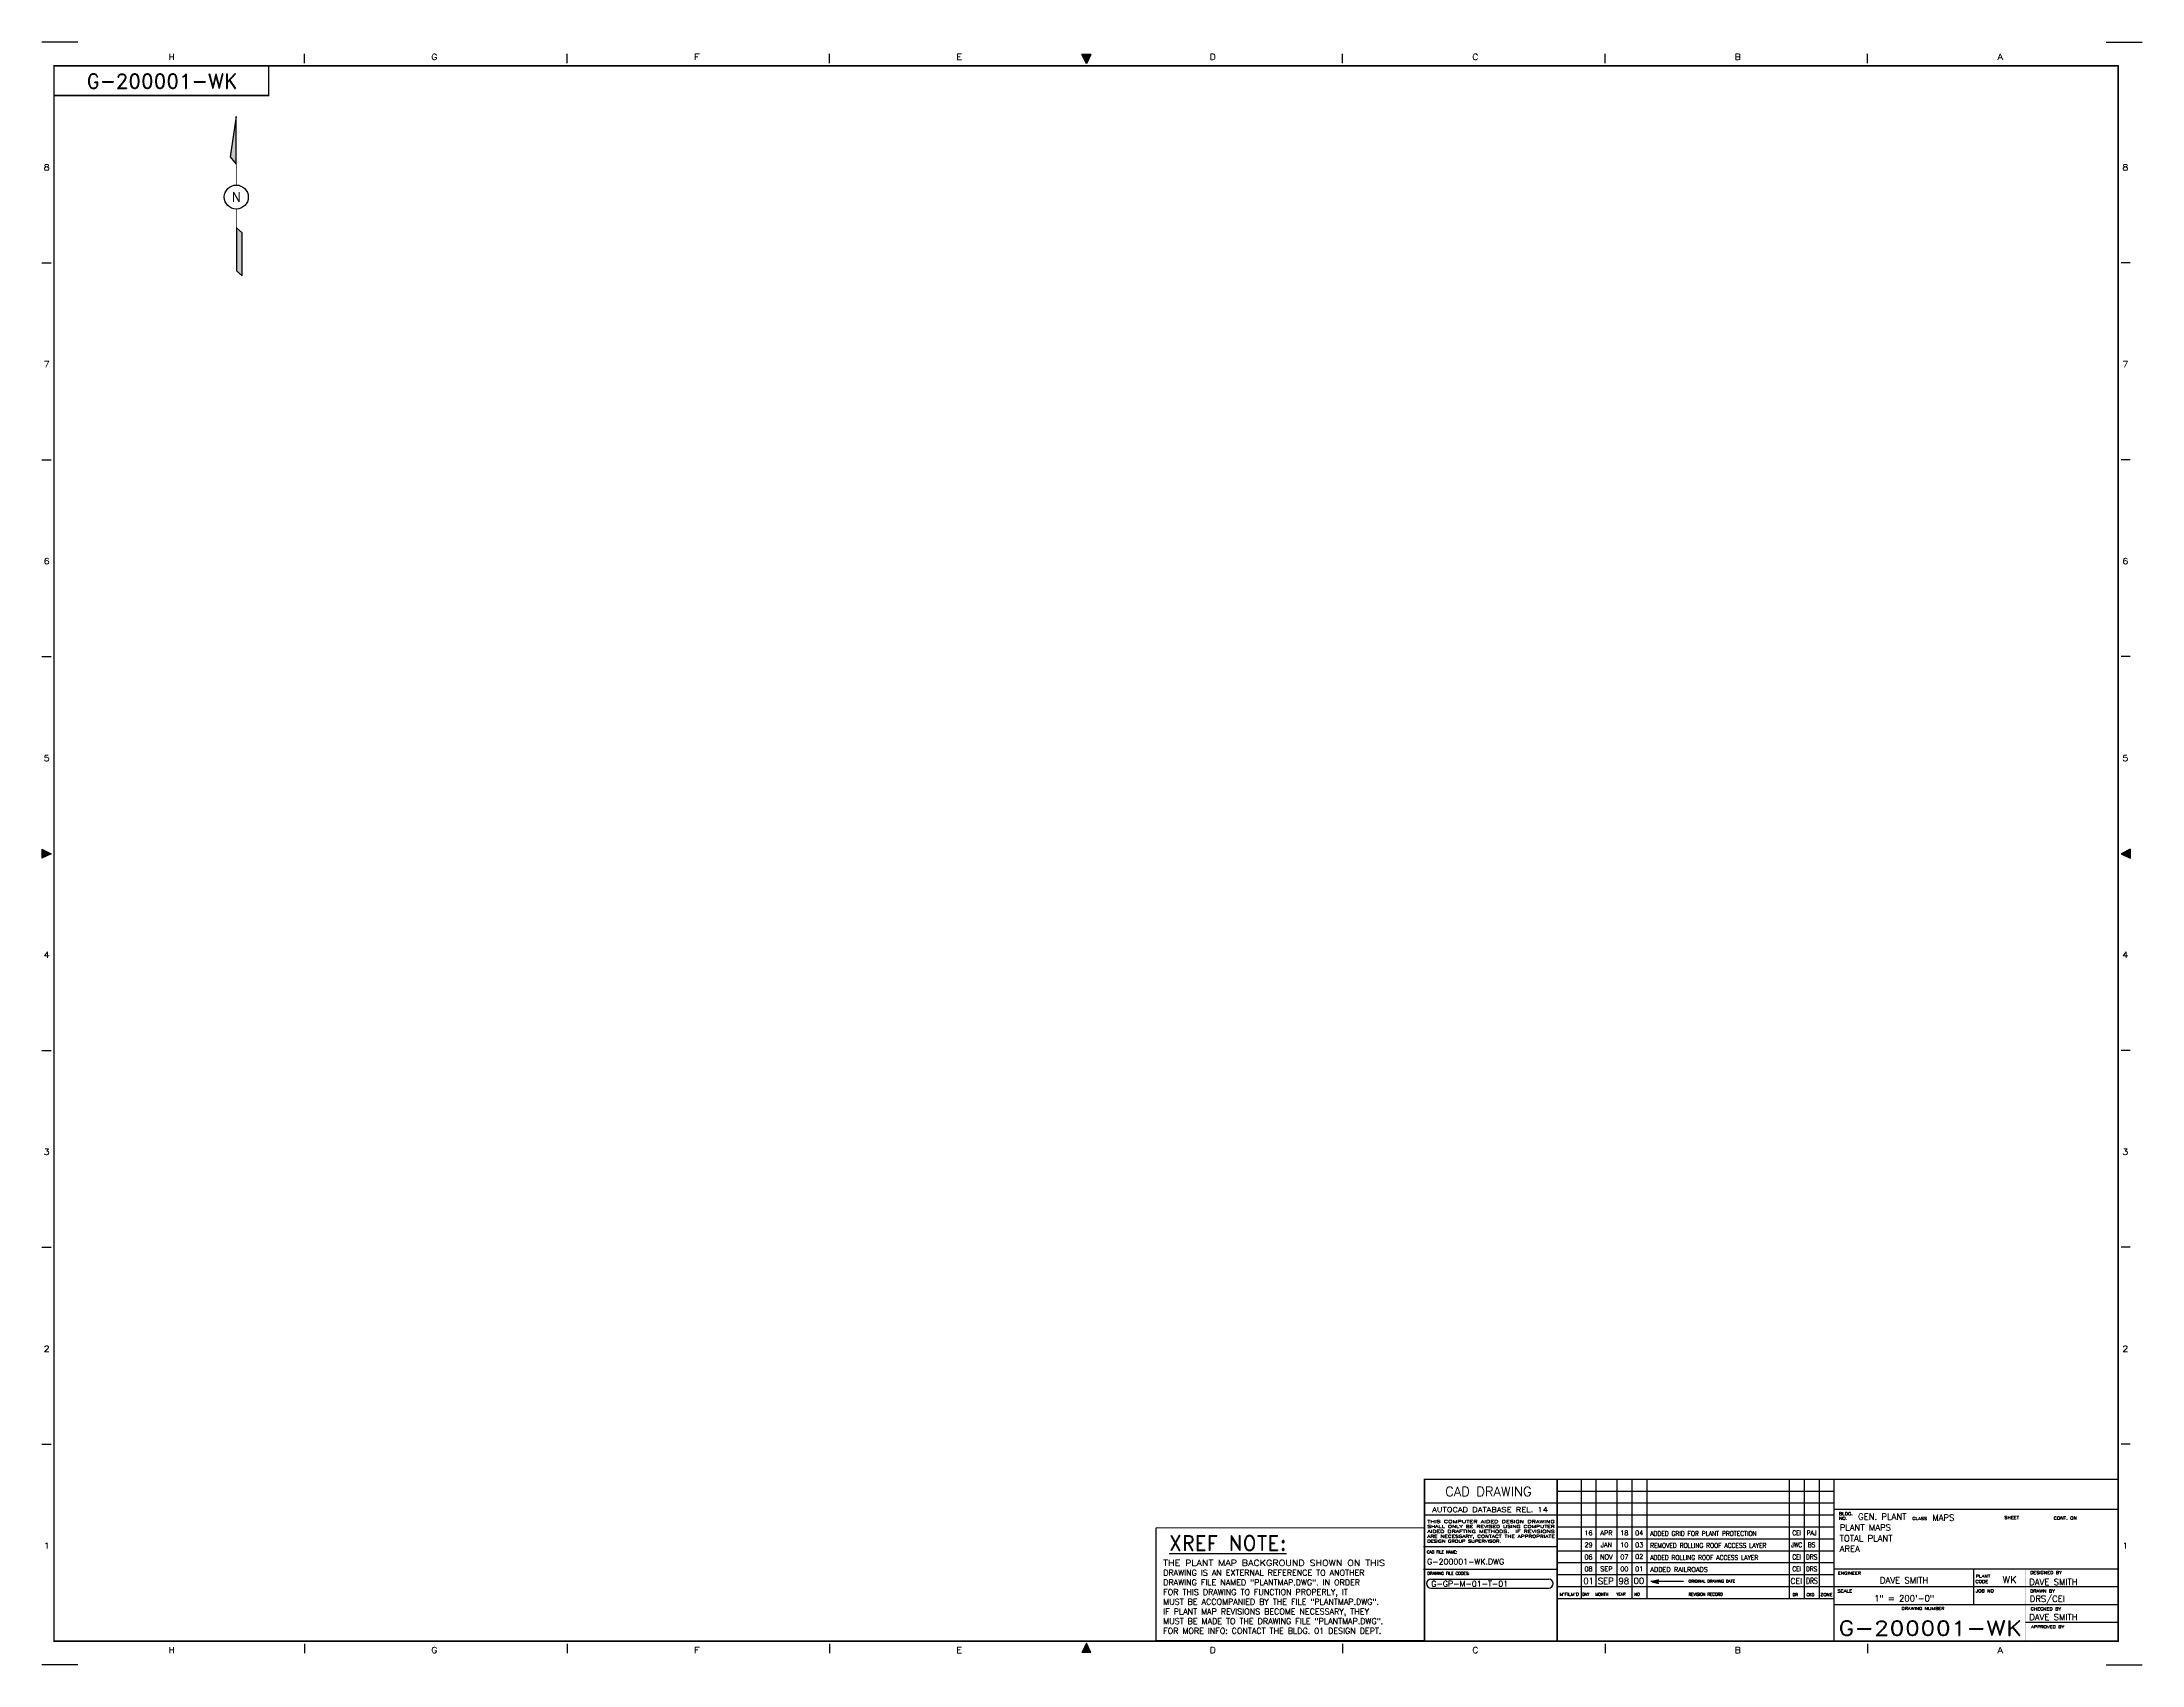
# Paper-space layout 'Layout1' of a CAD drawing. Header units: feet, sheet in inches. Extents: x 0 to 44, y 0 to 34.
import ezdxf
from ezdxf.enums import TextEntityAlignment as Align

# ---------------------------------------------------------------- set-up
doc = ezdxf.new("R2010")
doc.units = ezdxf.units.FT
doc.header["$LTSCALE"] = 350
doc.header["$MEASUREMENT"] = 0
doc.layers.get('0').update_dxf_attribs({"linetype": 'CONTINUOUS'})
doc.layers.add('VP', color=7, linetype='CONTINUOUS')
doc.layers.add('WBOR', color=7, linetype='CONTINUOUS')
doc.layers.get('VP').off()
doc.styles.add('ROMAND', font='ROMAND')
doc.styles.add('ROMANS', font='romans.shx')
doc.styles.add('SIMPLEX', font='SIMPLEX')
doc.styles.add('TITLEBLOCK', font='SIMPLEX.shx')

# ---------------------------------------------------------------- blocks, each defined once
blk = doc.blocks.new('G1_ISS_E')
at = {"layer": 'WBOR'}
for p, q in [((0.75, 34), (0, 34)), ((43.25, 34), (44, 34)), ((5.5, 33.56), (5.5, 33.75)), ((11, 33.56), (11, 33.75)), ((16.5, 33.56), (16.5, 33.75)), ((21.979, 33.735), (21.789, 33.735)), ((21.884, 33.545), (21.789, 33.735)), ((21.979, 33.735), (21.884, 33.545)), ((27.25, 33.56), (27.25, 33.75)), ((32.75, 33.56), (32.75, 33.75)), ((38.25, 33.56), (38.25, 33.75)), ((0, 29.375), (0.19, 29.375)), ((43.75, 29.375), (43.56, 29.375)), ((0, 25.25), (0.19, 25.25)), ((43.75, 25.25), (43.56, 25.25)), ((0, 21.125), (0.19, 21.125)), ((43.75, 21.125), (43.56, 21.125)), ((0, 17.09), (0.19, 16.995)), ((0, 17.09), (0, 16.9)), ((0.19, 16.995), (0, 16.9)), ((43.75, 17.09), (43.56, 16.995)), ((43.56, 16.995), (43.75, 16.9)), ((43.75, 17.09), (43.75, 16.9)), ((0, 12.875), (0.19, 12.875)), ((43.75, 12.875), (43.56, 12.875)), ((0, 8.75), (0.19, 8.75)), ((43.75, 8.75), (43.56, 8.75)), ((0, 4.625), (0.19, 4.625)), ((43.75, 4.625), (43.56, 4.625)), ((29.102, 1.801), (31.569, 1.801)), ((29.102, 1.611), (31.569, 1.611)), ((5.5, 0.44), (5.5, 0.25)), ((11, 0.44), (11, 0.25)), ((16.5, 0.44), (16.5, 0.25)), ((21.884, 0.455), (21.789, 0.265)), ((21.979, 0.265), (21.884, 0.455)), ((27.25, 0.44), (27.25, 0.25)), ((32.75, 0.44), (32.75, 0.25)), ((38.25, 0.44), (38.25, 0.25)), ((0.75, 0), (0, 0)), ((21.979, 0.265), (21.789, 0.265)), ((43.25, 0), (44, 0))]:
    blk.add_line(p, q, dxfattribs=at)
at = {"layer": 'WBOR', "linetype": 'Continuous'}
for p, q in [((28.965, 3.888), (28.965, 0.513)), ((37.547, 3.638), (31.747, 3.638)), ((32.247, 3.876), (32.247, 1.388)), ((32.559, 3.876), (32.559, 1.638)), ((32.997, 3.876), (32.997, 1.638)), ((33.309, 3.876), (33.309, 1.388)), ((33.622, 3.876), (33.622, 1.638)), ((36.609, 3.886), (36.609, 1.388)), ((36.922, 3.886), (36.922, 1.388)), ((37.234, 3.886), (37.234, 1.388)), ((31.747, 3.388), (28.965, 3.388)), ((31.747, 3.138), (28.965, 3.138)), ((37.547, 3.388), (31.747, 3.388)), ((37.547, 3.138), (31.747, 3.138)), ((37.547, 2.888), (31.747, 2.888)), ((31.727, 2.474), (28.946, 2.474)), ((37.547, 2.638), (31.747, 2.638)), ((37.547, 2.388), (31.747, 2.388)), ((28.946, 2.008), (31.727, 2.008)), ((37.547, 2.138), (31.747, 2.138)), ((37.547, 1.888), (31.747, 1.888)), ((33.768, 1.766), (33.85, 1.766)), ((33.796, 1.773), (33.859, 1.773)), ((33.824, 1.78), (33.868, 1.78)), ((33.852, 1.787), (33.877, 1.787)), ((40.471, 2.013), (40.471, 1.268)), ((37.547, 1.638), (31.747, 1.638)), ((37.547, 1.388), (31.747, 1.388)), ((33.622, 1.638), (33.622, 1.388)), ((34.394, 1.752), (33.711, 1.752)), ((33.74, 1.759), (33.84, 1.759)), ((33.74, 1.745), (33.84, 1.745)), ((33.768, 1.738), (33.85, 1.738)), ((33.796, 1.731), (33.859, 1.731)), ((33.824, 1.723), (33.868, 1.723)), ((33.852, 1.716), (33.877, 1.716)), ((43.497, 1.638), (37.547, 1.638)), ((43.497, 0.888), (41.559, 0.888))]:
    blk.add_line(p, q, dxfattribs=at)
at = {"layer": 'WBOR', "const_width": 0.03}
blk.add_lwpolyline([(43.5, 33.5), (0.25, 33.5), (0.25, 0.5), (43.5, 0.5)], close=True, dxfattribs=at)
for points in [[(0.25, 32.88), (4.75, 32.88), (4.75, 33.5)], [(28.965, 0.513), (28.965, 3.888), (43.497, 3.888)], [(31.747, 0.513), (31.747, 3.888)], [(37.547, 0.513), (37.547, 3.888)], [(37.547, 3.263), (43.497, 3.263)], [(37.547, 2.013), (43.497, 2.013)], [(43.497, 1.263), (37.547, 1.263)]]:
    blk.add_lwpolyline(points, dxfattribs=at)
at = {"layer": 'WBOR'}
for centre, start, end in [((29.102, 1.706), 90, 270), ((31.569, 1.706), 270, 90)]:
    blk.add_arc(centre, 0.095, start, end, dxfattribs=at)
for points in [[(21.884, 33.545), (21.789, 33.735), (21.979, 33.735)], [(0.19, 16.998), (0, 16.903), (0, 17.093)], [(43.56, 16.998), (43.75, 16.903), (43.75, 17.093)], [(21.884, 0.455), (21.789, 0.265), (21.979, 0.265)]]:
    blk.add_solid(points, dxfattribs=at)
blk.add_trace([(41.572, 2.013), (41.547, 2.013), (41.572, 0.513), (41.547, 0.513)], dxfattribs=at)
at = {"layer": 'WBOR', "linetype": 'Continuous'}
for s, height, style, width, p, p2 in [('H', 0.125, 'ROMAND', 1.5, (2.656, 33.625), (2.781, 33.625)), ('G', 0.125, 'ROMAND', 1.4, (8.156, 33.625), (8.281, 33.625)), ('F', 0.125, 'ROMAND', 1.615385, (13.656, 33.625), (13.781, 33.625)), ('E', 0.125, 'ROMAND', 1.615385, (19.156, 33.625), (19.281, 33.625)), ('D', 0.125, 'ROMAND', 1.5, (24.469, 33.625), (24.594, 33.625)), ('C', 0.125, 'ROMAND', 1.4, (29.969, 33.625), (30.094, 33.625)), ('B', 0.125, 'ROMAND', 1.5, (35.469, 33.625), (35.594, 33.625)), ('A', 0.125, 'ROMAND', 1.3125, (40.969, 33.625), (41.094, 33.625)), ('8', 0.125, 'ROMAND', 1.5, (0.037, 31.312), (0.162, 31.312)), ('8', 0.125, 'ROMAND', 1.5, (43.588, 31.312), (43.713, 31.312)), ('7', 0.125, 'ROMAND', 1.5, (0.037, 27.187), (0.162, 27.187)), ('7', 0.125, 'ROMAND', 1.5, (43.588, 27.187), (43.713, 27.187)), ('6', 0.125, 'ROMAND', 1.615385, (0.037, 23.062), (0.162, 23.062)), ('6', 0.125, 'ROMAND', 1.615385, (43.588, 23.062), (43.713, 23.062)), ('5', 0.125, 'ROMAND', 1.5, (0.037, 18.937), (0.162, 18.937)), ('5', 0.125, 'ROMAND', 1.5, (43.588, 18.937), (43.713, 18.937)), ('4', 0.125, 'ROMAND', 1.4, (0.037, 14.812), (0.162, 14.812)), ('4', 0.125, 'ROMAND', 1.4, (43.588, 14.812), (43.713, 14.812)), ('3', 0.125, 'ROMAND', 1.5, (0.037, 10.687), (0.162, 10.687)), ('3', 0.125, 'ROMAND', 1.5, (43.588, 10.687), (43.713, 10.687)), ('2', 0.125, 'ROMAND', 1.5, (0.037, 6.562), (0.162, 6.562)), ('2', 0.125, 'ROMAND', 1.5, (43.588, 6.562), (43.713, 6.562)), ('1', 0.125, 'ROMAND', 4.2, (0.037, 2.437), (0.162, 2.437)), ('1', 0.125, 'ROMAND', 4.2, (43.588, 2.437), (43.713, 2.437)), ('WK', 0.15, 'TITLEBLOCK', 1.105263, (41.076, 1.714), (41.376, 1.714)), ('H', 0.125, 'ROMAND', 1.5, (2.656, 0.25), (2.781, 0.25)), ('G', 0.125, 'ROMAND', 1.4, (8.156, 0.25), (8.281, 0.25)), ('F', 0.125, 'ROMAND', 1.615385, (13.656, 0.25), (13.781, 0.25)), ('E', 0.125, 'ROMAND', 1.615385, (19.156, 0.25), (19.281, 0.25)), ('D', 0.125, 'ROMAND', 1.5, (24.469, 0.25), (24.594, 0.25)), ('C', 0.125, 'ROMAND', 1.4, (29.969, 0.25), (30.094, 0.25)), ('B', 0.125, 'ROMAND', 1.5, (35.469, 0.25), (35.594, 0.25)), ('A', 0.125, 'ROMAND', 1.3125, (40.969, 0.25), (41.094, 0.25))]:
    blk.add_text(s, height=height, dxfattribs=dict(at, style=style, width=width)).set_placement(p, p2, align=Align.FIT)
at = {"layer": 'WBOR', "style": 'ROMAND'}
blk.add_text('CAD DRAWING', height=0.2, dxfattribs=at).set_placement((30.306, 3.535), align=Align.CENTER)
at = {"layer": 'WBOR', "style": 'TITLEBLOCK'}
for s, width, p in [('BLDG.', 1.25, (37.651, 3.139)), ('NO. ', 1.25, (37.651, 3.042)), ('CLASS', 1.25, (39.187, 3.038)), ('SHEET', 1.25, (41.116, 3.058)), ('CONT. ON', 1.25, (42.149, 3.048)), ('DESIGN GROUP SUPERVISOR.', 1.33, (29.024, 2.563)), ('ENGINEER', 1.25, (37.628, 1.895)), ('CODE', 1.25, (40.51, 1.717)), ('PLANT', 1.25, (40.518, 1.832)), ('DESIGNED BY', 1.25, (41.656, 1.905)), ('SCALE', 1.25, (37.62, 1.519)), ('JOB NO', 1.25, (40.515, 1.522)), ('DRAWN BY', 1.25, (41.656, 1.519)), ('DRAWING NUMBER', 1.25, (38.961, 1.154)), ('CHECKED BY', 1.25, (41.666, 1.145)), ('APPROVED BY', 1.25, (41.676, 0.769))]:
    blk.add_text(s, height=0.06, dxfattribs=dict(at, width=width)).set_placement(p)
for s, width, p, p2 in [('THIS COMPUTER AIDED DESIGN DRAWING', 1.393479, (29.024, 2.974), (31.695, 2.974)), ('AIDED DRAFTING METHODS.  IF REVISIONS', 1.330049, (29.024, 2.769), (31.695, 2.769)), ('ARE NECESSARY, CONTACT THE APPROPRIATE', 1.24504, (29.024, 2.666), (31.695, 2.666)), ('SHALL ONLY BE REVISED USING COMPUTER', 1.320656, (29.024, 2.871), (31.695, 2.871)), ("M'FILM'D", 1.110979, (31.795, 1.452), (32.204, 1.452)), ('ZONE', 1.148841, (37.264, 1.443), (37.516, 1.443))]:
    blk.add_text(s, height=0.06, dxfattribs=dict(at, width=width)).set_placement(p, p2, align=Align.FIT)
for s, height, p in [('CAD FILE NAME:', 0.06, (29.018, 2.337)), ('DRAWING FILE CODES:', 0.06, (29.028, 1.89)), ('00', 0.13, (33.347, 1.698)), ('ORIGINAL DRAWING DATE', 0.06, (34.499, 1.726)), ('DAY', 0.06, (32.272, 1.452)), ('MONTH', 0.06, (32.545, 1.452)), ('YEAR', 0.06, (32.984, 1.453)), ('NO', 0.06, (33.364, 1.452)), ('REVISION RECORD', 0.06, (34.499, 1.452)), ('DR', 0.06, (36.679, 1.443)), ('CKD', 0.06, (36.971, 1.443))]:
    blk.add_text(s, height=height, dxfattribs=at).set_placement(p)
at = {"layer": 'WBOR'}
for tag, height, style, p in [('DWG_NO2', 0.31, 'ROMAND', (2.514, 33.024)), ('ENG', 0.13, 'TITLEBLOCK', (39.016, 1.71)), ('SCALE', 0.13, 'TITLEBLOCK', (39.016, 1.33))]:
    blk.add_attdef(tag, text='', height=height, dxfattribs=dict(at, style=style)).set_placement(p, align=Align.CENTER)
for tag, height, style, width, p, p2 in [('AUTOCAD', 0.1, 'TITLEBLOCK', 3.612834, (29.126, 3.205), (31.552, 3.205)), ('DI', 0.12, 'TITLEBLOCK', 1.470836, (36.634, 1.698), (36.878, 1.698)), ('CK', 0.12, 'TITLEBLOCK', 1.218693, (36.961, 1.703), (37.205, 1.703)), ('DWG_NO', 0.31, 'ROMAND', 2.037742, (37.637, 0.618), (41.488, 0.618))]:
    blk.add_attdef(tag, text='', height=height, dxfattribs=dict(at, style=style, width=width)).set_placement(p, p2, align=Align.FIT)
at = {"layer": 'WBOR', "style": 'TITLEBLOCK'}
for tag, p, height in [('BLDG_NO', (38.05, 3.043), 0.13), ('CLASS', (39.606, 3.022), 0.13), ('SHEET_NO', (41.565, 3.033), 0.13), ('CONT_ON', (42.788, 3.043), 0.13), ('TITLE_1', (37.665, 2.815), 0.13), ('TITLE_2', (37.665, 2.587), 0.13), ('CAD_NAME', (29.021, 2.106), 0.12), ('TITLE_3', (37.665, 2.369), 0.13), ('TITLE_4', (37.665, 2.13), 0.13), ('FILE_CODE', (29.109, 1.641), 0.12), ('DA', (32.294, 1.694), 0.13), ('MTH', (32.598, 1.694), 0.13), ('YR', (33.031, 1.694), 0.13), ('DBY', (41.637, 1.674), 0.13), ('JOB_NO', (40.518, 1.326), 0.13), ('DWGBY', (41.647, 1.322), 0.13), ('CBY', (41.637, 0.938), 0.13), ('ABY', (41.659, 0.554), 0.13)]:
    blk.add_attdef(tag, p, '', height=height, dxfattribs=at)
at = {"layer": 'WBOR', "style": 'TITLEBLOCK', "flags": 2}
blk.add_attdef('TITLEBLOCK', (0.33, 0.32), '', height=0.12, dxfattribs=at)
blk = doc.blocks.new('XREFNOTE')
at = {"const_width": 0.0234}
for points in [[(0, 2.361), (0, 0), (5.625, 0)], [(0, 2.361), (5.625, 2.361)], [(5.625, 0), (5.625, 2.361)]]:
    blk.add_lwpolyline(points, dxfattribs=at)
at = {"style": 'ROMAND'}
blk.add_text('%%UXREF NOTE:', height=0.31225, dxfattribs=at).set_placement((1.506, 1.885), align=Align.CENTER)
at = {"style": 'ROMANS'}
blk.add_text('THE PLANT MAP BACKGROUND SHOWN ON THIS ', height=0.12606, dxfattribs=at).set_placement((0.153, 1.562), (4.901, 1.562), align=Align.ALIGNED)
for s, p in [('DRAWING IS AN EXTERNAL REFERENCE TO ANOTHER', (0.153, 1.359)), ('DRAWING FILE NAMED "PLANTMAP.DWG". IN ORDER', (0.153, 1.156)), ('FOR THIS DRAWING TO FUNCTION PROPERLY, IT', (0.153, 0.953)), ('MUST BE ACCOMPANIED BY THE FILE "PLANTMAP.DWG".', (0.153, 0.75)), ('IF PLANT MAP REVISIONS BECOME NECESSARY, THEY', (0.153, 0.547)), ('MUST BE MADE TO THE DRAWING FILE "PLANTMAP.DWG".', (0.153, 0.344)), ('FOR MORE INFO: CONTACT THE BLDG. 01 DESIGN DEPT.', (0.153, 0.141))]:
    blk.add_text(s, height=0.12175, dxfattribs=at).set_placement(p)

psp = doc.layouts.get("Layout1")

# ---------------------------------------------------------------- linework, layer by layer
at = {"layer": 'WBOR'}
for p, q in [((4.071, 32.436), (3.946, 31.594)), ((4.071, 31.444), (4.071, 32.436)), ((3.946, 31.594), (4.071, 31.444)), ((4.072, 30.109), (4.072, 29.207)), ((4.197, 30.001), (4.072, 30.109)), ((4.197, 29.099), (4.197, 30.001)), ((4.197, 29.099), (4.072, 29.207))]:
    psp.add_line(p, q, dxfattribs=at)
at = {"layer": 'WBOR', "const_width": 0.01}
for points in [[(4.071, 31.004), (4.071, 32.441)], [(4.071, 30.501), (4.071, 29.208)]]:
    psp.add_lwpolyline(points, dxfattribs=at)
at = {"layer": 'WBOR'}
psp.add_circle((4.071, 30.752), 0.251, dxfattribs=at)
for points in [[(3.946, 31.594), (4.071, 31.444), (4.071, 32.436)], [(4.072, 29.207), (4.072, 30.109), (4.197, 29.099), (4.197, 30.001)]]:
    psp.add_solid(points, dxfattribs=at)

# ---------------------------------------------------------------- block references
ref = psp.add_blockref('G1_ISS_E', (0, 0))
ref.add_attrib('DWG_NO2', 'G-200001-WK', dxfattribs={"layer": 'WBOR', "height": 0.31, "style": 'ROMAND'}).set_placement((2.514, 33.024), align=Align.CENTER)
ref.add_attrib('DWG_NO', 'G-200001-WK', dxfattribs={"layer": 'WBOR', "height": 0.31, "style": 'ROMAND', "width": 1.109919}).set_placement((37.637, 0.618), (41.488, 0.618), align=Align.FIT)
ref.add_attrib('BLDG_NO', 'GEN. PLANT', (38.05, 3.043), dxfattribs={"layer": 'WBOR', "height": 0.13, "style": 'TITLEBLOCK'})
ref.add_attrib('CLASS', 'MAPS', (39.606, 3.022), dxfattribs={"layer": 'WBOR', "height": 0.13, "style": 'TITLEBLOCK'})
ref.add_attrib('TITLE_1', 'PLANT MAPS', (37.665, 2.815), dxfattribs={"layer": 'WBOR', "height": 0.13, "style": 'TITLEBLOCK'})
ref.add_attrib('TITLE_2', 'TOTAL PLANT', (37.665, 2.587), dxfattribs={"layer": 'WBOR', "height": 0.13, "style": 'TITLEBLOCK'})
ref.add_attrib('TITLE_3', 'AREA', (37.665, 2.369), dxfattribs={"layer": 'WBOR', "height": 0.13, "style": 'TITLEBLOCK'})
ref.add_attrib('ENG', 'DAVE SMITH', dxfattribs={"layer": 'WBOR', "height": 0.13, "style": 'TITLEBLOCK'}).set_placement((39.016, 1.71), align=Align.CENTER)
ref.add_attrib('SCALE', '1" = 200\'-0"', dxfattribs={"layer": 'WBOR', "height": 0.13, "style": 'TITLEBLOCK'}).set_placement((39.016, 1.33), align=Align.CENTER)
ref.add_attrib('DBY', 'DAVE SMITH', (41.637, 1.674), dxfattribs={"layer": 'WBOR', "height": 0.13, "style": 'TITLEBLOCK'})
ref.add_attrib('DWGBY', 'DRS/CEI', (41.647, 1.322), dxfattribs={"layer": 'WBOR', "height": 0.13, "style": 'TITLEBLOCK'})
ref.add_attrib('CBY', 'DAVE SMITH', (41.637, 0.938), dxfattribs={"layer": 'WBOR', "height": 0.13, "style": 'TITLEBLOCK'})
ref.add_attrib('DA', '01', (32.294, 1.694), dxfattribs={"layer": 'WBOR', "height": 0.13, "style": 'TITLEBLOCK'})
ref.add_attrib('MTH', 'SEP', (32.598, 1.694), dxfattribs={"layer": 'WBOR', "height": 0.13, "style": 'TITLEBLOCK'})
ref.add_attrib('YR', '98', (33.031, 1.694), dxfattribs={"layer": 'WBOR', "height": 0.13, "style": 'TITLEBLOCK'})
ref.add_attrib('DI', 'CEI', dxfattribs={"layer": 'WBOR', "height": 0.12, "style": 'TITLEBLOCK', "width": 0.88863}).set_placement((36.634, 1.698), (36.878, 1.698), align=Align.FIT)
ref.add_attrib('CK', 'DRS', dxfattribs={"layer": 'WBOR', "height": 0.12, "style": 'TITLEBLOCK', "width": 0.761683}).set_placement((36.961, 1.703), (37.205, 1.703), align=Align.FIT)
ref.add_attrib('CAD_NAME', 'G-200001-WK.DWG', (29.021, 2.106), dxfattribs={"layer": 'WBOR', "height": 0.12, "style": 'TITLEBLOCK'})
ref.add_attrib('FILE_CODE', 'G-GP-M-01-T-01', (29.109, 1.641), dxfattribs={"layer": 'WBOR', "height": 0.12, "style": 'TITLEBLOCK'})
ref.add_attrib('AUTOCAD', 'AUTOCAD DATABASE REL. 14', dxfattribs={"layer": 'WBOR', "height": 0.1, "style": 'TITLEBLOCK', "width": 1.088482}).set_placement((29.126, 3.205), (31.552, 3.205), align=Align.FIT)
psp.add_blockref('XREFNOTE', (23.34, 0.513), dxfattribs=at)

# ---------------------------------------------------------------- texts
at = {"layer": 'WBOR', "style": 'SIMPLEX'}
psp.add_text('N', height=0.2, dxfattribs=at).set_placement((4.071, 30.654), align=Align.CENTER)
for s, p in [('16', (32.403, 2.767)), ('APR', (32.778, 2.767)), ('18', (33.153, 2.767)), ('04', (33.465, 2.767)), ('29', (32.403, 2.517)), ('06', (32.403, 2.263)), ('NOV', (32.778, 2.263)), ('JAN', (32.778, 2.517)), ('07', (33.153, 2.263)), ('10', (33.153, 2.517)), ('03', (33.465, 2.517)), ('02', (33.465, 2.272)), ('08', (32.403, 2.013)), ('SEP', (32.778, 2.013)), ('00', (33.153, 2.013)), ('01', (33.465, 2.013))]:
    psp.add_text(s, height=0.1, dxfattribs=at).set_placement(p, align=Align.MIDDLE)
at = {"layer": 'WBOR', "style": 'SIMPLEX', "width": 0.9}
for s, p in [('ADDED GRID FOR PLANT PROTECTION', (33.696, 2.704)), ('ADDED ROLLING ROOF ACCESS LAYER', (33.696, 2.2)), ('REMOVED ROLLING ROOF ACCESS LAYER', (33.696, 2.454))]:
    psp.add_text(s, height=0.1, dxfattribs=at).set_placement(p)
at = {"layer": 'WBOR', "style": 'SIMPLEX', "width": 0.8}
for s, p in [('CEI', (36.765, 2.767)), ('PAJ', (37.078, 2.767)), ('JWC', (36.765, 2.517)), ('CEI', (36.765, 2.263)), ('DRS', (37.078, 2.263)), ('BS', (37.078, 2.517)), ('CEI', (36.765, 2.013)), ('DRS', (37.078, 2.013))]:
    psp.add_text(s, height=0.1, dxfattribs=at).set_placement(p, align=Align.MIDDLE)
at = {"layer": 'WBOR', "style": 'SIMPLEX'}
psp.add_text('ADDED RAILROADS', height=0.1, dxfattribs=at).set_placement((33.696, 1.95))

# ---------------------------------------------------------------- viewports
at = {"layer": 'VP'}
psp.add_viewport(center=(21.875, 17), size=(43.25, 33), view_center_point=(48597.596, 36549.254), view_height=79200, dxfattribs=at)

doc.saveas('drawing.dxf')
